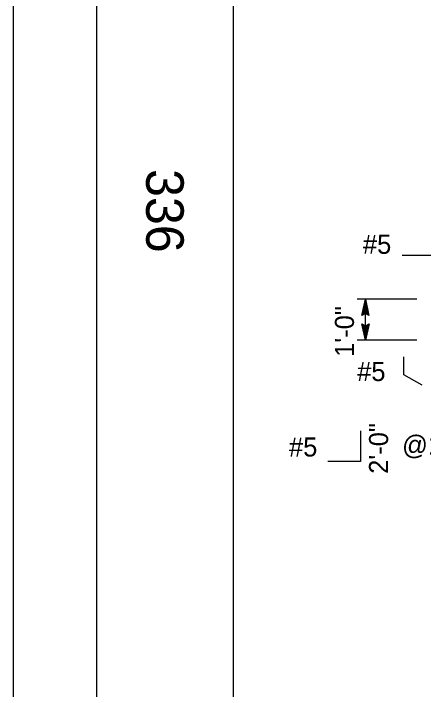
# Model space of a CAD drawing. Extents: x -894 to 866, y -476 to 714.
# Drawn here: x -894 to -743.5, y -53.9 to 194.5 of the extents above; entities that cross this region are included whole.
import ezdxf

# ---------------------------------------------------------------- set-up
doc = ezdxf.new("R2010")
doc.units = 0
for name, color, linetype in [('10 Sheet Format', 7, 'Continuous'), ('56 Stage 3 Anno', 7, 'Continuous'), ('57 Undefined', 7, 'Continuous')]:
    doc.layers.add(name, color=color, linetype=linetype)

msp = doc.modelspace()

# ---------------------------------------------------------------- linework, layer by layer
at = {"layer": '10 Sheet Format'}
msp.add_line((-813.45, 643.96), (-813.45, -406.04), dxfattribs=at)
for points in [[(-894.04, 713.56), (865.96, 713.56), (865.96, -476.44), (-894.04, -476.44)], [(-863.43, 668.96), (836.57, 668.96), (836.57, -431.04), (-863.43, -431.04)], [(-863.43, 668.96), (836.57, 668.96), (836.57, -431.04), (-863.43, -431.04)]]:
    msp.add_lwpolyline(points, close=True, dxfattribs=at)
at = {"layer": '56 Stage 3 Anno'}
for p, q in [((-746, 89.53), (-767.84, 89.53)), ((-766.18, 83.53), (-764.84, 89.53)), ((-766.18, 83.53), (-764.84, 89.53)), ((-764.84, 74.53), (-764.84, 89.53)), ((-764.84, 89.53), (-764.84, 89.53)), ((-764.84, 89.53), (-763.51, 83.53)), ((-764.84, 89.53), (-764.84, 89.53)), ((-764.84, 89.53), (-763.51, 83.53)), ((-765.83, 83.74), (-764.84, 88.15)), ((-765.83, 83.74), (-764.84, 88.15)), ((-764.84, 88.14), (-763.87, 83.76)), ((-764.84, 88.14), (-763.87, 83.76)), ((-765.47, 83.98), (-764.84, 86.77)), ((-765.47, 83.98), (-764.84, 86.77)), ((-765.12, 84.15), (-764.84, 85.38)), ((-765.12, 84.15), (-764.84, 85.38)), ((-764.84, 86.77), (-764.22, 83.94)), ((-764.84, 86.77), (-764.22, 83.94)), ((-764.84, 85.38), (-764.58, 84.18)), ((-764.84, 85.38), (-764.58, 84.18)), ((-764.84, 84.33), (-766.18, 83.53)), ((-764.84, 84.33), (-766.18, 83.53)), ((-766.18, 83.53), (-766.18, 83.53)), ((-766.18, 83.53), (-766.18, 83.53)), ((-763.51, 83.53), (-764.84, 84.33)), ((-763.51, 83.53), (-764.84, 84.33)), ((-763.51, 83.53), (-763.51, 83.53)), ((-763.51, 83.53), (-763.51, 83.53)), ((-764.84, 74.53), (-766.17, 80.53)), ((-766.17, 80.53), (-766.17, 80.53)), ((-766.17, 80.53), (-764.84, 79.73)), ((-764.84, 75.92), (-765.81, 80.29)), ((-764.84, 77.29), (-765.47, 80.12)), ((-764.84, 78.67), (-765.11, 79.88)), ((-764.84, 79.73), (-763.5, 80.53)), ((-763.5, 80.53), (-764.84, 74.53)), ((-763.86, 80.31), (-764.84, 75.91)), ((-764.22, 80.08), (-764.84, 77.29)), ((-764.56, 79.9), (-764.84, 78.67)), ((-763.5, 80.53), (-763.5, 80.53)), ((-746, 74.53), (-767.84, 74.53)), ((-764.84, 74.53), (-764.84, 74.53))]:
    msp.add_line(p, q, dxfattribs=at)
at = {"layer": '57 Undefined'}
for p, q in [((-739.22, 105.64), (-751.28, 105.64)), ((-766.69, 41.16), (-766.69, 29.84)), ((-766.69, 29.84), (-778.68, 29.84))]:
    msp.add_line(p, q, dxfattribs=at)
msp.add_lwpolyline([(-744.01, 57.88), (-750.77, 61.78), (-750.77, 68.36)], dxfattribs=at)

# ---------------------------------------------------------------- texts
at = {"layer": '10 Sheet Format'}
msp.add_text('336', height=13.779, rotation=270, dxfattribs=at).set_placement((-845.33, 137.35))
at = {"layer": '57 Undefined'}
for s, p in [('#5', (-765.74, 106.21)), ('#5', (-767.86, 59.45)), ('@16', (-751.37, 32.45)), ('#5', (-792.89, 31.71))]:
    msp.add_text(s, height=7, dxfattribs=at).set_placement(p)
for s, p in [('1\'-0"', (-769.03, 68.34)), ('2\'-0"', (-756.5, 25.36))]:
    msp.add_text(s, height=7, rotation=90, dxfattribs=at).set_placement(p)

doc.saveas('drawing.dxf')
